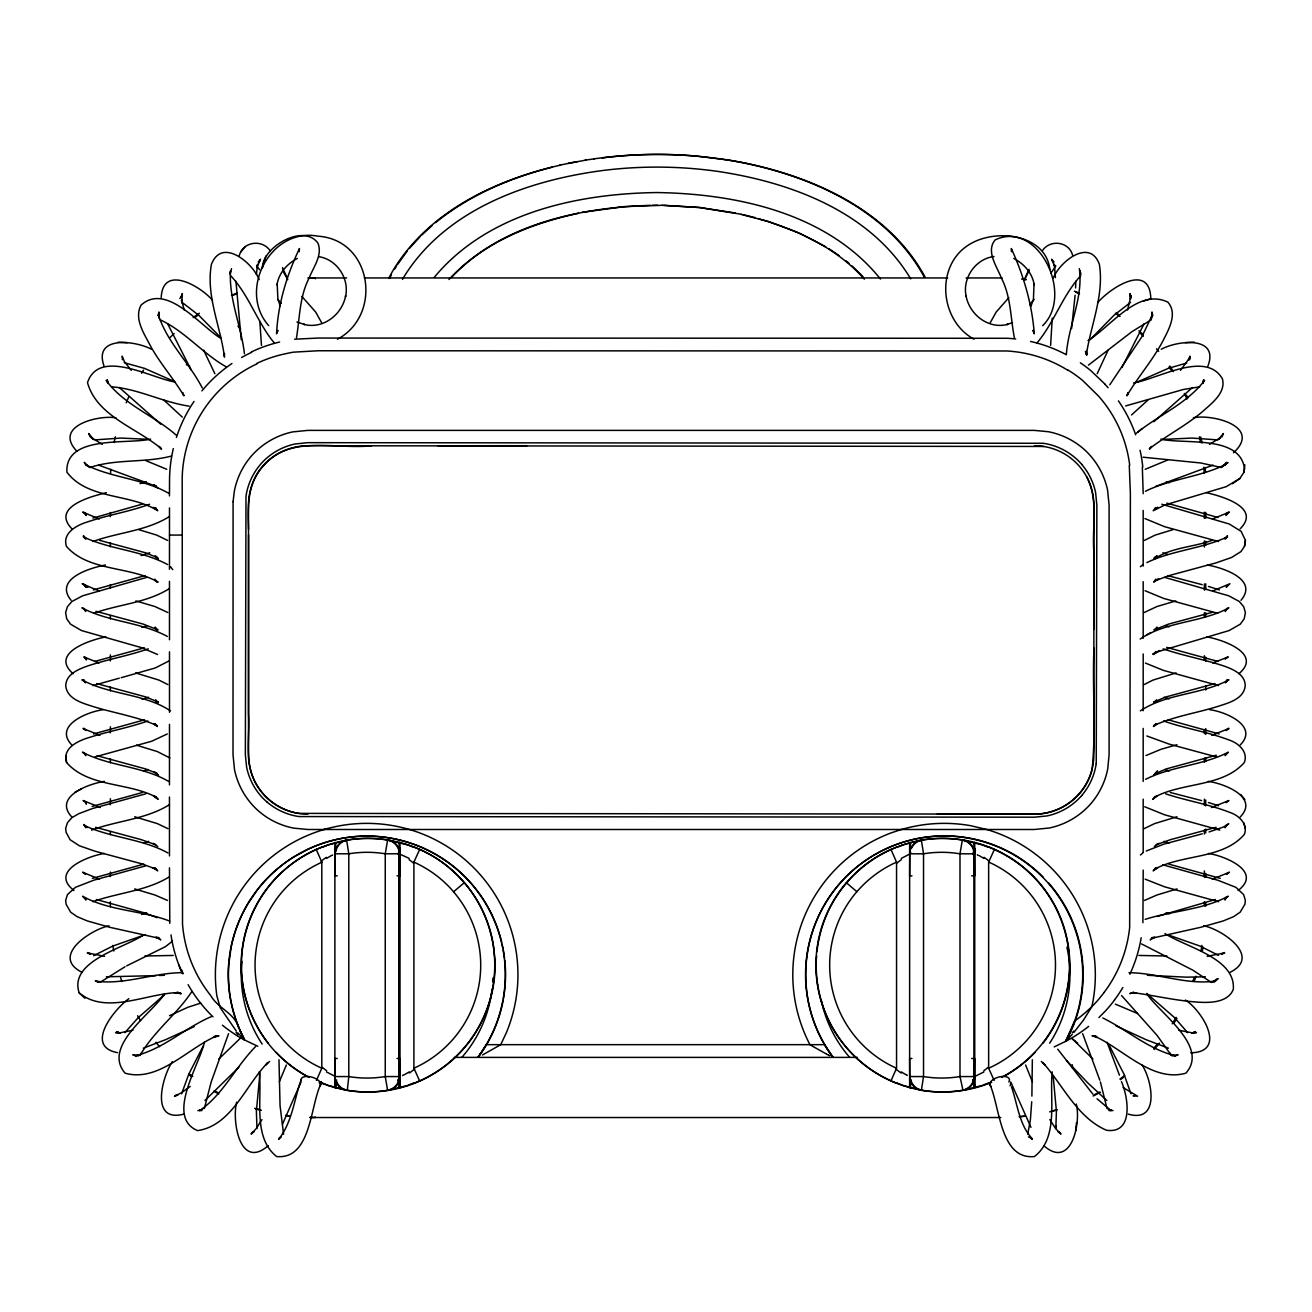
<?xml version="1.0" encoding="UTF-8"?>
<svg xmlns="http://www.w3.org/2000/svg" width="1312" height="1312" viewBox="0 0 1312 1312"><rect width="100%" height="100%" fill="white"/><g stroke="black" fill="none" stroke-linecap="round" stroke-linejoin="round"><path stroke-width="1.5" d="M110.372 516.649L110.388 512.467M110.339 906.707L110.339 901.836M110.372 834.629L110.372 831.644M110.388 804.682L110.388 798.68M110.372 690.85L110.372 686.848M110.388 660.887L110.388 654.901M110.388 587.989L110.388 584.545M110.388 546.809L110.388 542.61M169.461 495.936L169.56 477.962A170.806 170.79 0 0 1 169.904 470.713A142.401 142.401 0 0 1 173.315 448.573M169.461 797.024L169.478 855.949M169.461 784.904L169.494 724.388M169.494 712.285L169.494 651.834M169.478 569.277L169.494 507.957M257.004 363.834A129.691 129.691 0 0 0 182.483 471.631A154.176 154.176 0 0 0 182.204 478.273L182.516 924.042A130.528 130.528 0 0 0 210.674 995.496C217.874 1008.354 234.864 1013.258 238.702 1027.739M248.558 534.738L248.558 714.122C250.034 737.032 244.114 761.813 255.578 783.018A59.253 59.253 0 0 0 298.578 813.391L1034.446 814.129C1061.08 814.522 1085.91 795.334 1092.092 769.406C1096.242 729.226 1092.207 688.423 1093.962 648.062M399.192 875.842L399.373 848.028A13.907 13.907 0 0 1 398.389 853.144M973.93 875.842L974.094 848.028A13.907 13.907 0 0 1 973.127 853.144M1052.191 1071.838C1049.403 1099.292 1058.981 1137.52 1034.43 1156.561C999.81 1159.857 1000.088 1106.475 989.756 1084.188M1143.178 510.417L1143.178 566.03M1143.178 781.46L1143.178 728.406M1143.178 710.727L1143.195 653.95M1066.361 354.519C1068.312 325.72 1083.433 297.742 1079.333 268.616M335.642 1081.58L335.56 1086.205A13.907 13.907 0 0 1 336.512 1081.17M1031.888 1096.11L1032.347 1059.719M336.43 1081.203A13.907 13.907 0 0 0 347.303 1090.288L348.795 1076.562L348.795 853.8L346.63 840.123A13.907 13.907 0 0 0 334.97 853.8L348.795 853.8A112.389 112.389 0 0 1 385.269 853.784L399.012 853.8M962.336 1090.305A126.723 126.723 0 0 1 921.368 1090.288L923.533 1076.562L923.533 853.8L921.368 840.074A126.723 126.723 0 0 1 962.336 840.057L983.787 845.256M315.306 1117.037L315.29 1117.48A203.442 203.442 0 0 1 310.009 1117.43M1075.578 287.935L1075.807 281.26M1043.745 1145.655C1071.166 1169.91 1081.219 1123.367 1076.266 1104.048M1011.667 249.985L1011.601 251.707L1011.306 248.526C1023.655 275.569 1032.052 304.04 1034.282 333.789L1032.921 330.394L1033.905 331.772M161.196 297.709C162.721 263.86 200.752 286.377 212.528 300.284M1049.862 269.272C1045.516 234.258 997.169 228.649 971.274 243.376C934.652 263.4 938.982 320.308 974.111 339.234M1031.708 1101.752L1030.396 1119.841L1027.739 1134.208M1142.9 922.713L1143.211 870.102M1189.738 359.701L1189.918 356.142L1188.541 360.111L1190.164 357.077L1180.505 370.361M236.619 1102.195C231.847 1120.989 239.702 1170.484 268.255 1145.655M261.465 345.384L259.842 321.374M256.398 274.487L257.546 264.417L256.84 267.484L260.481 259.235L258.202 262.088L259.792 261.121M1075.102 295.249L1071.592 328.525M262.384 267.615C262.662 247.05 303.318 223.106 317.914 243.081C322.9 255.168 313.289 267.172 309.124 278.062C299.448 296.627 299.808 317.848 296.463 337.922M816.687 955.677L816.31 959.662A124.361 124.361 0 0 0 817.655 984.476M817.064 951.676L817.442 947.69A128.92 128.92 0 0 1 827.396 913.103C837.663 890.405 854.686 870.906 875.793 857.671A129.166 129.166 0 0 1 911.102 842.501L923.664 839.877A124.082 124.082 0 0 1 942.459 838.384A126.821 126.821 0 0 1 1043.122 1043.007M262.367 267.73L265.877 256.135M1055.848 1128.451L1056.406 1111.182L1053.159 1075.988M1075.692 1130.764L1076.496 1122.613M241.998 961.319L241.621 964.96A126.641 126.641 0 0 0 245.869 1008.42A125.362 125.362 0 0 0 262.17 1044.09M1155.495 507.678L1153.182 510.745L1164.728 505.038L1226.195 486.67L1239.807 478.552L1244.038 472.14L1244.416 468.679M1244.465 468.351C1239.578 434.731 1184.998 444.637 1160.858 439.11M259.989 1072.724L256.381 1111.182L256.972 1128.418M1244.038 472.14L1244.842 464.858M1052.257 318.127L1050.6 345.384M1165.696 793.826C1186.802 800.894 1209.024 804.24 1229.77 812.39C1238.823 815.26 1248.335 824.166 1244.35 834.416C1222.686 859.458 1182.866 853.964 1154.855 869.069L1157.791 867.708L1153.166 870.856L1155.626 867.97L1154.839 869.348M1096.242 763.584L1096.865 505.153L1095.602 492.574A63.124 63.107 0 0 0 1081.76 464.432M204.36 1108.492L211.199 1081.924L228.534 1033.708M1155.101 580.462L1155.97 579.15L1153.658 582.118L1158.644 578.969L1155.872 580.429L1169.894 575.361L1215.88 562.93L1231.574 557.485L1240.955 551.598L1244.481 546.366L1245.432 540.396L1241.152 531.376L1229.246 523.996L1161.809 504.251M1244.481 546.366L1245.432 540.396M1203.088 383.448L1203.678 379.775L1202.612 383.301L1204.613 380.349C1186.983 403.752 1158.594 415.1 1136.356 433.255M1055.602 1128.418L1056.127 1125.696M1225.523 753.76L1225.162 755.663L1228.393 752.17C1202.481 765.601 1171.747 766.077 1145.638 779.312M181.614 1093.782L188.78 1074.184L203.18 1046.074M1029.067 269.337L1024.229 279.669L1025.164 278.406M1225.654 609.883L1225.244 611.474L1227.228 608.276L1225.785 609.916L1228.868 607.833C1201.234 622.905 1166.483 621.068 1140.194 639.042M1225.523 826.298L1225.129 827.741L1227.015 824.477L1225.736 826.019L1228.786 823.788L1223.358 827.052L1209.074 831.939M156.194 798.008L155.718 796.4L158.162 799.369L153.389 795.843L156.308 797.253C128.232 782.132 88.462 787.479 66.617 762.567C61.795 748.037 78.556 740.558 89.626 737.36C108.847 731.227 128.822 727.701 147.862 720.977M1097.176 373.74L1108.099 350.206M897.047 1083.466L890.963 1080.924L896.555 1068.198L896.555 862.132L890.979 849.487L897.047 846.896M301.055 1079.858C294.15 1099.718 292.117 1122.514 278.587 1139.324L281.178 1136.733L279.03 1138.226M320.768 1084.188C310.14 1106.196 311.059 1159.644 276.668 1156.561C252.429 1137.34 262.367 1099.243 259.251 1071.838M223.991 355.06L224.467 353.486L224.45 357.143C220.613 326.344 205.787 296.036 211.396 264.434C221.843 237.095 252.462 262.597 259.235 279.571M1127.566 309.993L1130.96 295.577L1130.534 299.021L1129.927 293.593L1131.059 297.07L1129.878 295.626M1225.506 898.376L1224.982 899.999L1226.818 896.719L1225.195 898.458L1228.18 896.227C1202.645 909.987 1172.485 910.626 1145.196 919.351M1127.32 395.24L1128.172 392.632L1126.844 395.814C1137.996 376.888 1152.772 360.242 1163.039 340.726C1168.713 329.476 1177.946 313.552 1167.828 302.121C1137.766 287.771 1111.067 326.524 1087.992 340.579M1226.736 585.906L1226.261 587.317L1229.902 583.709L1212.813 590.958M1207.86 366.261C1219.701 335.314 1176.962 340.53 1161.251 349.271M1030.953 306.286L1033.43 299.218L1034.036 283.982L1034.217 284.966C1032.511 273.257 1024.032 263.778 1013.782 258.464M231.535 268.616L230.092 274.175L230.486 270.961C228.731 299.349 241.31 325.983 244.426 353.732M204.393 1042.302C199.719 1064.508 165.099 1117.184 197.604 1130.616C231.962 1125.434 245.508 1085.04 267.861 1062.556L265.664 1065.016L269.583 1061.506M279.325 1081.793L286.344 1065.032M301.071 1081.908L282.474 1124.236M316.422 1080.432L321.817 1068.23A112.799 112.799 0 0 1 321.866 862.246L316.258 849.487L322.309 846.896M990.265 322.654L996.169 312.059L1008.862 297.644M1144.048 323.851L1122.039 367.344M1221.964 436.88L1223.44 433.534L1218.241 439.618L1220.685 437.486L1209.434 444.391M239.309 255.463C243.081 241.523 262.203 238.948 270.174 250.772M1154.904 653.278L1155.724 651.506M1154.839 725.602L1155.774 723.568M172.315 1061.638C162.212 1076.726 149.65 1123.088 183.746 1114.134M1025.722 277.422L1028.969 270.666M1226.769 514.025L1226.048 515.485L1228.065 512.434L1226.261 514.009L1229.36 512.057L1212.468 519.027M1065.869 1040.76L1074.577 1021.064A140.728 140.728 0 0 0 1091.928 1006.534A127.133 127.133 0 0 0 1098.538 999.482L1104.278 992.38M191.946 991.413C176.874 1014.373 153.734 1031.363 140.007 1055.504L141.368 1053.06M1156.069 628.809L1157.004 627.12L1154.708 630.137L1156.954 628.317L1153.904 629.957L1168.549 624.102L1212.616 612.245M1109.788 384.793L1141.899 336.708L1152.28 315.011L1151.526 318.209L1151.985 311.977L1152.74 315.602L1151.772 313.962M1224.818 465.53L1226.687 462.332L1221.636 466.974L1227.966 462.546L1224.982 464.628M261.974 1119.579L256.135 1128.73L251.068 1134.06L253.921 1131.797L251.871 1132.83M1225.49 682.88L1227.458 679.616L1225.802 681.928L1228.901 679.796C1201.349 694.901 1166.794 693.179 1140.39 710.858M394.781 268.894L396.519 266.041M1050.928 273.126L1055.832 265.893M1042.663 325.655C1074.43 294.97 1038.317 219.58 995.168 239.883C985.476 251.379 997.218 266.926 1001.384 278.062C1011.044 296.676 1010.47 317.93 1014.406 337.922M159.211 313.962L158.178 315.602L158.916 311.977L159.228 318.209L158.424 315.011C167.231 342.514 189.322 362.817 202.31 387.991M1225.523 538.937L1227.54 535.755L1224.522 538.773L1227.491 536.821C1201.858 548.859 1172.403 550.22 1146.852 562.602M397.438 264.63L407.212 251.084M277.045 331.772L277.947 330.394L276.553 333.789C277.996 303.892 286.688 275.389 299.464 248.526L299.185 251.707L299.169 249.985M1053.306 278.078C1059.834 261.449 1089.928 237.767 1099.39 264.434C1104.245 295.2 1090.879 324.818 1086.336 354.781L1086.352 351.321L1086.959 355.06L1085.401 351.436M124.886 1032.675L138.055 1017.8L164.361 994.808M480.356 1053.864L486.211 1044.664L824.494 1044.664L832.825 1057.308L830.201 1053.52A138.58 138.58 0 0 1 929.06 836.859A138.58 138.58 0 0 1 1072.412 1027.017A138.121 138.104 0 0 1 1065.508 1041.433L1065.967 1040.974M480.717 1053.339L479.454 1055.143L480.635 1053.552M480.422 1053.766L481.012 1052.995A138.531 138.531 0 0 0 381.169 836.859A138.531 138.531 0 0 0 238.8 1027.69L243.048 1037.136M833.005 1057.39L477.863 1057.39L479.47 1055.209L478.88 1055.963M478.355 1056.685L478.044 1057.292A139.99 139.99 0 0 0 485.571 1046.304A138.088 138.088 0 0 0 503.054 1000.859M1156.282 556.173L1154.019 559.256C1170.452 547.448 1193.28 547.268 1212.206 540.331M1149.804 449.016L1151.739 446.392L1149.296 448.852C1166.368 435.617 1185.851 425.744 1202.382 411.722C1211.484 403.456 1226.031 393.026 1222.456 378.938C1206.056 349.91 1157.545 379.135 1133.519 382.956M1156.495 699.87L1154.166 702.888L1156.708 700.559L1153.658 702.15L1165.909 696.967L1215.027 683.585M434.157 277.455C487.506 213.036 576.722 193.651 656.722 192.552C737.229 193.717 827.659 213.298 880.516 279.079M1156.036 772.506L1153.642 775.54L1157.43 770.751M245.278 246.476L240.9 251.953M1155.216 796.4L1152.756 799.369L1157.364 795.843L1154.429 797.253C1182.538 782.001 1222.276 787.364 1244.301 762.567C1248.499 751.628 1238.167 742.854 1228.704 739.87C1207.532 731.817 1184.9 728.521 1163.564 720.977M409.311 248.509L420.299 236.472M1073.856 1032.478L1083.597 1019.932L1091.912 1006.517A150.421 150.421 0 0 0 1095.028 984.328A151.487 151.487 0 0 0 986.706 829.479L970.831 825.724A151.848 151.848 0 0 0 901.36 829.528M1029.608 304.663L1034.135 299.464M179.81 298.513L182.352 295.626L181.105 297.07L182.22 293.593L181.925 302.99L181.499 299.841L184.221 309.993M448.966 279.472C499.724 224.565 578.559 207.591 650.522 205.344M1072.265 1034.299L1065.639 1041.302M1036.988 342.957C1054.307 322.424 1062.441 295.495 1080.776 275.651M164.754 993.66C151.749 1013.799 101.91 1046.468 125.132 1073.2C158.736 1082.597 187.649 1048.255 216.644 1035.955L213.643 1037.415L218.94 1035.808L215.037 1035.922M1131.534 414.953L1148.23 399.783M452.164 276.766C485.194 241.539 532.18 223.253 578.494 213.282M1089.796 339.923L1113.954 315.339L1130.583 302.334M218.76 1059.063L239.948 1038.612M238.85 1067.246L204.951 1100.489M1240.972 600.289C1258.798 579.396 1222.899 567.719 1207.335 564.996M1227.917 872.841L1226.441 874.333L1229.459 872.185L1212.288 879.237M1042.318 250.772C1050.108 238.981 1069.214 241.506 1072.675 255.463M255.594 1046.582C235.57 1066.771 223.253 1094.47 199.44 1110.788L202.671 1109.362L197.899 1110.641M1240.266 744.921C1259.159 725.897 1225.129 711.514 1209.631 709.71M172.282 941.311L165.525 946.608L126.69 965.862M1192.46 387.499L1153.806 421.742M1228.229 728.308L1226.015 730.489L1229.032 728.439L1211.796 735.36M1098.882 1017.604L1105.229 1011.191A137.104 137.088 0 0 0 1114.544 1000.039M421.414 235.34L431.96 225.664M1097.537 302.859C1109.083 288.87 1149.017 261.875 1150.788 297.709M1233.493 452.771C1262.078 426.58 1212.878 413.887 1193.362 417.741M1153.1 937.211L1150.198 939.9L1154.839 937.178L1151.641 938.277L1200.66 927.305L1223.26 920.942L1233.657 916.629L1240.168 912.168L1244.94 904.214L1245.35 900.344L1243.645 894.604L1235.92 887.355L1217.798 880.221L1162.645 864.756M1215.109 981.228L1217.864 978.686L1211.632 982.229L1214.863 981.179C1185.884 985.017 1157.791 972.996 1128.976 972.684M128.888 998.662C114.636 1008.879 83.804 1046.451 117.555 1052.65M1214.158 982.081L1217.864 978.686M1240.135 528.834C1261.718 507.367 1221.193 496.067 1206.384 492.689M1240.283 816.917C1259.405 797.188 1223.965 783.494 1208.286 781.394M1227.655 801.156L1225.949 802.616L1228.934 800.533L1211.386 807.52M1140.456 854.998L1142.818 852.98M100.302 982.196L125.066 966.731M1137.668 432.206L1142.178 428.565M1154.363 846.437L1158.972 843.403L1156.102 844.797L1170.566 839.631L1216.142 827.298M435.6 222.614C469.319 195.209 510.188 177.825 552.057 167.182M1153.363 654.475L1159.644 650.604L1152.822 654.081L1155.856 652.523M1140.407 566.702L1143.113 564.603M190.207 1086.402L181.45 1092.798L174.43 1096.192L177.874 1095.11L175.382 1095.405M1238.872 673.728C1263.079 653.409 1222.03 639.502 1206.794 636.894M1227.77 656.918L1225.113 658.952L1228.065 656.984L1212.698 663.003M337.43 339.234C382.809 315.06 372.165 239.719 317.93 236.176C270.715 227.189 237.406 290.231 268.698 325.655M168.953 877.056C146.009 891.143 117.85 892.652 92.84 901.721M464.251 882.73L453.591 891.766A113.078 113.078 0 0 0 413.903 862.132M1153.379 726.504L1156.708 724.126L1153.74 725.585C1173.797 716.45 1195.904 713.17 1216.88 706.725C1227.671 703.15 1243.842 699.394 1245.219 685.799C1245.285 674.384 1233.116 669.317 1224.03 666.053C1204.006 659.346 1183.096 655.754 1163.154 648.85M1238.118 890.504C1263.243 871.316 1224.276 855.801 1208.467 853.472M169.461 804.666C146.075 819.36 117.145 820.607 91.594 830.102M167.313 733.966L151.634 741.264L94.858 756.958M1232.444 483.702L1239.807 478.552M104.484 781.394C88.855 783.641 53.021 796.778 71.75 816.917M168.74 661.068L155.341 667.939L121.18 677.697M326.54 858.409L331.362 855.572M901.262 858.409L909.839 853.981M409.18 1071.92L404.326 1074.774M169.182 588.711C146.501 602.962 118.539 604.291 93.726 613.294M983.918 1071.953L974.668 1076.545M1224.276 952.512L1221.505 954.316L1224.703 952.856L1207.155 956.317M1155.626 486.424L1213.124 465.104M169.346 516.584C146.321 531.032 117.998 532.328 92.857 541.544M93.611 955.71L112.553 946.165L145.419 934.62M1155.118 773.67L1166.384 768.881L1216.355 755.204M297.299 258.464C287.066 263.778 278.652 273.273 276.98 284.966L277.209 283.982L277.882 299.218L280.374 306.286M1145.196 469.302L1167.664 460.02M1088.419 365.162L1131.994 331.641L1151.411 319.702M1144.31 540.446L1155.101 535.132L1173.01 529.622M1144.015 828.676L1154.511 823.624L1177.012 816.769M1145.442 491.262C1170.386 478.896 1199.217 477.174 1224.309 465.104M1144.212 612.507L1156.872 606.554L1175.798 600.929M1066.197 1041.072L1066.295 1041.023A151.011 151.011 0 0 0 1088.665 1026.41M1192.1 1033.298L1195.363 1031.56L1192.788 1032.806L1196.478 1032.593L1191.804 1032.806L1178.799 1030.199M1066 1041.17L1054.208 1046.894M482.554 1054.963L500.741 1044.664L506.399 1032.61A151.356 151.356 0 0 0 409.41 829.479L408.639 829.266A151.405 151.388 0 0 0 216.841 995.742L220.121 1007.55L236.275 1031.019M1144.146 684.585L1152.789 680.157L1176.126 672.908M1146.475 634.893L1150.952 632.614M81.459 788.988L74.817 792.317M1145.983 755.532L1161.087 749.267L1176.962 744.708M1144.49 900.442L1156.922 895.014L1177.044 888.929M143.221 935.161C124.115 948.15 68.437 961.122 79.212 992.938C106.223 1015.144 146.518 993.381 177.628 992.626L174.332 992.823L181.105 993.627L177.399 992.233M1136.684 382.284L1168.303 368.36L1186.753 363.014M169.494 1015.701L187.878 1007.272L200.769 1003.106M1146.262 851.012L1163.842 844.141L1202.317 833.809M1229.705 972.471C1262.341 956.809 1222.226 929.47 1203.76 925.796M251.428 351.895L257.365 349.238A143.582 143.582 0 0 1 278.505 342.301L279.587 342.038M256.791 363.391L262.203 360.98A131.167 131.167 0 0 1 281.506 354.65L289.198 352.944A108.962 108.945 0 0 1 293.757 352.141L318.16 350.763L1006.747 350.976A128.97 128.97 0 0 1 1067.952 370.361M419.643 849.372A126.788 126.788 0 0 1 419.66 1080.908L413.575 1083.466M194.16 1026.624L165.804 1039.596L143.32 1048.19M991.364 1082.252L988.313 1083.466M211.773 1016.423C185.402 1027.542 163.705 1048.78 135.53 1055.75L138.99 1055.57L132.791 1054.782L136.268 1056.16M1174.699 1056.16L1178.143 1054.782L1171.78 1055.57L1175.208 1055.75C1148.394 1049.141 1127.188 1029.92 1102.769 1017.948M1156.905 651.998L1229.114 630.564L1240.25 624.2L1244.202 618.805L1245.4 612.573L1243.694 606.685L1239.266 601.47L1228.77 595.812L1164.646 577.362M1132.748 992.544L1129.878 993.627L1133.601 992.233M149.601 504.251C129.232 511.746 107.617 515.058 87.1 522.061C76.621 525.226 62.058 533.164 66.453 546.366C88.429 571.737 129.97 565.898 158.096 582.118L155.095 580.544L157.21 582.118M109.027 925.796C90.79 929.519 49.807 956.464 82.328 972.471M1157.364 916.432L1215.371 899.507M141.565 914.464L146.616 912.693M92.398 878.351L143.795 864.149M92.168 806.404L142.532 792.464M171.577 456.002C144.943 463.136 116.161 458.61 89.79 467.564M93.496 733.949L144.55 719.829M92.906 518.076L142.483 504.103M149.765 552.778L141.04 555.566M148.272 648.85C128.346 655.82 107.42 659.395 87.396 666.053C78.195 669.366 65.977 674.286 65.731 685.799C67.076 699.263 82.902 703.216 93.644 706.725C114.702 713.203 136.825 716.532 157.014 725.585L154.062 724.126L157.489 726.504M93.316 589.924L144.91 575.656M143.484 771.013L147.895 769.521M142.04 699.411L148.518 697.246M143.615 843.009L148.65 841.32M326.836 845.256L347.286 840.074A13.907 13.907 0 0 0 336.085 850.307M901.557 845.256L916.334 841.156M409.049 1085.09L387.598 1090.288A126.723 126.723 0 0 1 346.63 1090.305M983.787 1085.09L963.139 1090.256A13.907 13.907 0 0 0 974.652 1076.562L959.99 1076.562A112.389 112.389 0 0 1 923.533 1076.562M388.254 1090.288L388.286 1090.272A13.907 13.907 0 0 0 399.914 1076.562L385.252 1076.562L385.252 853.8L387.598 840.074L409.049 845.256M146.796 577.362L82.607 595.812L71.947 601.47L67.437 606.685L65.616 612.573L66.715 618.805L70.569 624.2L81.541 630.564L141.598 647.685L157.522 654.475M1151.083 298.628L1143.359 301.137M1012.536 322.637L1006.796 324.507L1007.764 324.359C988.444 329.542 969.338 314.568 966.009 295.643L966.206 296.578C961.975 278.406 975.439 258.743 994.004 256.512M145.747 793.826L92.365 808.553L78.802 813.686L71.816 817.688L67.437 822.739L65.649 828.462L66.108 832.333L70.126 839.762L79.376 845.781L95.218 851.275L141.696 863.804L155.866 869.069L152.946 867.708L157.719 870.856L155.275 867.97L156.144 869.348M145.583 865.904L93.693 880.221L75.374 887.355L67.47 894.604L65.666 900.344L66.092 904.214L70.651 912.168L77.08 916.629L87.33 920.942L109.798 927.305L159.113 938.277L155.931 937.178L160.769 939.9L157.883 937.211M146.321 481.717L140.089 483.62M94.841 661.412L144.451 647.833M92.857 685.602L119.277 678.173M141.876 627.366L146.977 625.791M901.36 829.496L890.946 832.956A151.421 151.421 0 0 0 809.947 1044.68L810.832 1045.188M323.966 829.496L327.246 828.561M103.14 709.71C87.724 711.678 53.185 725.487 71.783 744.921M1134.946 1095.323L1133.158 1095.848L1137.602 1096.192L1123.138 1087.599M106.403 492.689C91.643 496.297 50.676 506.842 71.914 528.834M105.993 636.894C90.856 639.649 49.315 652.982 73.128 673.728M104.304 853.472C88.626 855.9 48.938 871.004 73.964 890.504M105.452 564.996C89.888 567.883 53.612 579.018 71.094 600.289M1109.329 1110.69L1111.231 1110.198M132.988 1030.199L120.163 1032.806L115.571 1032.593L119.294 1032.806L116.817 1031.56L120.081 1033.298M560.47 165.148C495.592 179.728 428.647 211.462 393.108 270.338A144.402 144.402 0 0 0 388.696 278.423M559.666 165.148L577.411 161.638M911.643 847.995A13.907 13.907 0 0 1 922.024 840.074L917.154 840.976M1125.663 405.933L1183.358 389.484L1199.676 386.843M568.129 163.311L585.923 160.146M582.233 212.364L623.987 206.607L662.314 205.295M151.536 349.271C135.694 340.677 92.791 335.068 104.124 366.261M585.119 160.162L594.467 158.834M95.153 439.881L120.934 438.06L147.256 439.29M593.664 158.85L603.028 157.702A449.655 449.639 90 0 1 696.164 156.062L728.193 159.982A415.281 415.264 -90 0 1 750.726 164.246C819.213 179.383 890.553 213.036 925.157 277.226M1138.816 955.448L1166.827 955.989M294.577 339.201L318.258 338.053L1007.452 338.283A141.565 141.565 0 0 1 1015.701 338.972M150.601 439.11C127.051 444.67 65.124 434.567 66.879 472.14C87.707 499.856 130.232 493.296 157.735 510.745L155.439 507.678L155.915 509.4M1163.678 439.405L1191.87 438.06L1217.47 439.881M144.91 955.989L173.233 955.448M156.112 975.62L106.37 976.8M1185.294 342.678L1194.346 342.17M1190.738 1052.814C1227.704 1052.142 1202.104 1010.47 1185.392 1000.056M1205.367 976.8L1186.114 977.161L1147.377 975.275M159.457 975.488L164.492 975.275M115.932 417.774C97.695 414.887 52.906 426.203 76.965 451.361M652.294 205.312L657.607 205.279M922.024 840.074L921.368 840.074A13.907 13.907 0 0 0 909.708 853.8L923.533 853.8A112.389 112.389 0 0 1 959.99 853.8L974.652 853.8A13.907 13.907 0 0 0 962.992 840.074L963.024 840.074M463.021 1057.39L477.371 1057.39M399.192 853.8L409.18 858.409M181.892 972.684C153.028 972.897 124.87 984.984 95.858 981.179L99.122 982.229L95.284 980.769M462.349 1057.39L454.329 1057.39M833.612 1057.39L848.339 1057.39M346.63 1090.288A13.907 13.907 0 0 1 334.97 1076.562L348.795 1076.562A112.389 112.389 0 0 0 385.269 1076.562M346.63 277.947L313.912 277.947A203.54 203.524 0 0 0 307.812 278.046M364.342 277.947L947.674 277.947M966.075 277.947L1002.204 277.947M437.831 445.768L526.916 445.703M1043.745 446.457L307.926 445.736A59.434 59.434 0 0 0 248.493 505.153L248.493 754.712A59.434 59.434 0 0 0 307.926 814.129M371.493 445.768C336.643 449.704 290.51 434.436 263.532 465.317C246.984 482.586 247.804 507.318 248.558 529.458M169.478 535.083L182.122 535.066M937.309 814.096L1034.364 814.063A59.434 59.434 0 0 0 1093.864 754.712L1093.864 505.153A59.434 59.434 0 0 0 1034.446 445.736M347.303 840.074L346.63 840.074A126.723 126.723 0 0 1 387.598 840.057A13.907 13.907 0 0 1 399.258 853.8L399.258 1076.562A13.907 13.907 0 0 1 387.598 1090.288L385.252 1076.562M337.233 875.842L334.904 875.842L335.085 848.028A13.907 13.907 0 0 0 335.626 851.849M396.978 875.842L399.996 875.842L399.832 848.11A13.907 13.907 0 0 1 398.258 854.424M911.955 875.842L909.642 875.842L909.823 848.028A13.907 13.907 0 0 0 910.807 853.144M971.7 875.842L974.734 875.842L974.57 848.11A13.907 13.907 0 0 1 972.996 854.424M857.408 1057.39L848.848 1057.39M337.233 1058.489L334.904 1058.489L335.085 1086.287A13.907 13.907 0 0 1 336.643 1079.907M396.978 1058.489L399.996 1058.489L399.832 1086.205A13.907 13.907 0 0 0 398.258 1079.907M911.955 1058.489L909.642 1058.489L909.823 1086.287A13.907 13.907 0 0 1 911.381 1079.907M971.7 1058.489L974.734 1058.489L974.57 1086.205A13.907 13.907 0 0 0 972.996 1079.907M923.533 1076.562L909.757 1076.562A13.907 13.907 0 0 0 921.368 1090.288L922.024 1090.288A13.907 13.907 0 0 1 911.168 1081.203A13.907 13.907 0 0 0 910.282 1086.287L910.38 1081.58L910.462 1087.812L909.626 1087.812L909.626 842.55L910.462 842.55L910.462 848.684M973.996 853.8A13.907 13.907 0 0 0 962.336 840.074L959.99 853.8L959.99 1076.562L962.992 1090.288M1000.826 1117.529L313.912 1117.529A203.54 203.524 0 0 1 309.845 1117.48M973.93 1076.562L973.996 1076.562A13.907 13.907 0 0 1 962.336 1090.288L962.336 1090.288M1132.043 992.79L1136.422 992.823L1133.092 992.626C1155.642 995.66 1177.881 1001.187 1200.677 1002.286C1212.19 1002.827 1228.278 1001.843 1233.296 989.428C1236.052 958.055 1185.638 947.166 1164.958 933.586M663.872 205.328L699.772 207.493L735.278 212.987M662.134 205.312L699.263 207.526L741.46 214.299M1095.914 1035.922L1092.01 1035.808L1097.127 1037.415L1094.11 1035.955C1122.99 1048.632 1152.116 1082.646 1185.835 1073.2C1209.598 1046.664 1159.874 1013.569 1146.704 993.66M127.264 342.678L118.146 342.17M189.207 406.146C162.868 402.341 138.531 388.86 111.733 386.843M104.616 956.317L87.297 952.856L90.544 954.316L87.838 952.512M1026.148 279.456L1022.376 278.98L1026.279 279.571M1113.019 1110.641L1108.115 1109.362L1111.313 1110.788L1097.029 1098.8M1021.704 278.98L1025.738 279.571M347.286 1090.272L326.836 1085.09M124.23 362.702L144.484 368.36L174.529 381.562M318.685 256.66C336.872 259.284 349.697 278.767 345.515 296.578L345.663 295.643C342.252 314.601 323.064 329.542 303.712 324.359L304.63 324.507L296.938 322.014M1143.162 457.216L1200.841 462.988L1221.603 467.564M922.008 1090.272L901.557 1085.09M742.986 214.643L755.22 217.661M741.1 214.397L768.783 221.597L798.04 232.536M256.496 1108.952L260.186 1109.87M255.824 1108.952L261.35 1110.346M1201.595 800.615L1170.238 792.464M1202.186 584.676L1167.844 575.656M199.785 1110.198L201.622 1110.69M135.595 672.908L159.129 680.157L167.854 684.585M134.693 816.769L157.374 823.624L167.985 828.676M135.907 600.929L154.98 606.554L167.788 612.507M1168.959 864.149L1220.258 878.351M136.481 745.183L157.374 751.579L169.92 757.992M1166.68 647.374L1217.848 661.412M99.532 540.331L145.583 552.795L157.866 557.83L154.882 556.157L158.145 559.256L155.849 556.124L156.161 557.534M138.711 529.622L156.768 535.132L167.674 540.446M96.711 683.585L145.894 696.967L158.342 702.15L155.308 700.559L157.965 702.888L155.652 699.87L156.226 702.15M134.677 888.929L154.947 895.014L167.51 900.442M1168.205 719.829L1219.16 733.949M1166.926 503.152L1217.93 517.469M759.254 218.989C798.237 230.272 837.056 248.28 864.378 279.161M97.137 755.712L145.402 768.881L156.85 773.293L153.898 771.784L158.522 775.54L156.128 772.506M95.612 827.298L141.188 839.631L155.833 844.797L152.996 843.403L157.735 846.437M96.383 899.507L143.812 912.693L157.26 917.678M95.94 611.294L143.238 624.102L158.08 629.957L155.062 628.317L157.391 630.137L155.111 627.12L156.128 628.809M1216.601 756.958L1169.189 744.117L1146.819 735.966M1208.5 586.448L1219.356 589.924M1208.434 802.518L1218.586 805.748M1165.696 625.791L1169.123 626.841M174.742 381.956C151.438 378.217 99.072 347.86 87.494 382.628C96.924 416.298 136.924 427.925 161.491 448.852L159.064 446.392L161.13 449.016M99.089 663.003L83.952 656.984L86.92 658.952L84.345 656.918L86.313 660.002M1166.368 481.717L1169.451 482.685M1218.586 685.602L1163.367 670.366L1145.458 663.085M1115.348 1004.139L1137.602 1013.536M1128.304 1114.134C1160.12 1123.367 1152.248 1080.432 1142.162 1065.196M1217.716 613.294L1163.744 598.452L1145.064 590.728M1218.602 901.721L1164.498 886.781L1145.179 879.171M1168.434 1048.19L1145.868 1039.596L1116.086 1025.918M100.384 807.52L83.099 800.533L86.1 802.616L84.476 801.156M99.499 879.237L82.59 872.185L85.624 874.333L84.23 872.841M388.254 840.074L388.286 840.074A13.907 13.907 0 0 1 399.914 853.8L399.98 853.817M1218.586 541.544L1164.63 526.702L1144.933 518.568M1164.138 697.246L1169.058 698.87M1219.832 830.102L1164.679 814.818L1144.704 806.765M1164.006 841.32L1169.09 843.009M99.302 519.027L82.689 512.057L85.805 514.009L84.066 512.434L86.1 515.485L85.46 514.025M99.974 735.36L83 728.439L86.051 730.489L83.935 728.308M1162.875 552.778L1167.926 554.451M1164.777 769.521L1169.238 771.013M98.974 590.958L82.164 583.709L87.855 587.382L84.919 585.496M1167.336 934.62L1200.25 946.165L1218.586 955.431M335.101 1076.365L326.54 1071.953M145.648 460.545L166.772 469.302M1166.056 912.693L1169.451 913.874M1028.428 1136.93L1031.872 1138.226C1019.178 1124.696 1017.489 1103.982 1011.503 1086.91M178.17 992.544L181.105 993.627M988.313 846.896L994.398 849.438L988.641 862.132L988.641 1068.23L994.152 1080.432M413.575 846.896L419.676 849.438L413.903 862.132L413.903 1068.198L419.66 1080.924M322.309 1083.466L319.259 1082.252M169.592 921.04C141.45 910.216 109.306 911.086 82.623 896.227L85.952 899.999L85.51 898.376M257.824 1046.271L246.049 1040.711M159.966 319.702C184.861 331.116 202.507 353.502 226.123 366.77M799.467 233.142L825.691 246.738M186.337 364.621L189.65 366.163M98.613 465.104L156.604 486.473L153.717 484.702L158.014 488.195M1060.26 1132.83L1058.128 1131.797L1060.965 1134.06L1055.75 1128.73L1049.813 1119.579M979.047 855.572L983.918 858.409M906.1 1074.774L901.262 1071.92M167.329 636.451C140.728 621.904 108.552 622.052 81.934 607.833L85.05 609.916L83.689 608.276L85.69 611.474L85.362 609.883M829.61 1055.684L828.692 1055.209M828.216 1054.963L826.855 1054.258M167.674 564.603C141.401 550.318 110.093 549.646 83.263 536.821L86.264 538.773L83.394 535.755L85.428 538.937M826.478 1054.044L813.391 1046.714M167.985 852.98C141.991 838.663 110.962 837.974 84.28 825.445L87.166 827.544L83.902 824.477L85.805 827.741L85.493 826.298M102.336 444.391L91.233 437.486L93.726 439.618L88.724 433.534L90.216 436.88M812.964 1046.468L811.259 1045.451M169.002 493.476C143.566 478.749 112.619 478.126 86.395 465.104L89.101 466.974L84.23 462.332L86.116 465.53M168.904 781.575C142.336 765.929 109.47 766.487 82.426 752.17L85.477 754.318L83.837 752.432L85.788 755.663L85.51 753.76M237.849 1036.185L244.655 1040.121L242.458 1035.955M1052.437 261.121L1053.962 262.088L1051.666 259.235L1055.094 267.484L1054.356 264.417L1055.422 277.57M182.04 302.334L198.834 315.339L220.662 337.479M1068.116 370.099L1071.855 372.477A124.443 124.443 0 0 1 1082.564 380.398L1098.423 395.978A127.969 127.969 0 0 1 1129.714 465.35M1141.538 943.918L1192.952 970.224L1211.419 982.458M829.2 248.903L839.368 255.791M170.494 710.858C143.976 693.326 109.437 695.048 81.934 679.796L85.05 681.928L83.492 679.616L85.477 682.88M1041.318 1061.506L1045.09 1065.016L1042.86 1062.556C1063.196 1085.483 1077.103 1117.447 1106.41 1130.239C1133.945 1134.191 1128.336 1097.439 1121.481 1081.629M845.846 260.711L848.979 263.286M220.531 338.201C200.014 325.622 166.099 282.08 140.958 305.237C133.644 319.292 144.861 334.74 151.093 347.09C160.753 364.195 173.84 379.02 183.942 395.814L182.63 392.632L183.582 395.24M1092.978 1059.063L1072.084 1038.612L1074.807 1040.875M1075.135 1041.138L1077.644 1043.22M1106.787 1100.489L1087.566 1082.679L1066.476 1060.522M1146.836 993.479L1174.732 1017.8L1187.672 1032.675M163.524 399.783L182.319 417.101M896.522 1068.247A112.914 112.914 0 0 1 856.851 891.668L846.42 882.763M160.671 424.137L119.294 387.499M852.029 265.926L863.017 276.734M79.212 992.938L84.968 998.284M244.311 1039.793L237.849 1032.856M230.617 275.651C249.182 295.298 257.152 322.326 274.274 342.957M1104.917 384.055L1090.748 370.591A136.792 136.792 0 0 0 1080.334 362.784M176.136 435.076C154.045 415.478 123.886 404.867 106.157 380.349L108.191 383.301L107.223 379.775L107.83 383.448M237.915 326.147L240.621 329.033M85.296 585.742L83.886 584.234L85.903 587.317L85.51 585.906M301.875 296.43L315.667 312.059L321.588 322.654M1057.718 1049.19L1092.929 1094.192M131.266 370.361L124.46 361.735L122.18 356.142L122.377 359.701M277.832 299.464L281.194 303.367M1244.858 799.615L1240.709 794.449M1121.563 995.546L1157.168 1035.512L1171.403 1055.504L1170.009 1053.06M170.478 566.702L172.774 569.67M256.775 265.893L259.678 269.829M154.914 579.15L155.849 580.462M910.692 278.849C870.66 211.986 791.218 182.319 717.549 171.364A434.502 434.485 90 0 0 603.7 170.38C528.326 180.17 445.982 209.034 404.014 276.766A132.66 132.66 0 0 0 402.489 279.44M287.804 279.669L283.49 272.092L282.605 267.599M1030.953 1127.336L1010.699 1081.908M924.353 277.226C888.519 210.986 814.112 177.317 743.297 162.852A442.718 442.718 -90 0 0 602.241 157.899M203.639 350.206L214.906 373.74M1109.608 1046.074L1124.007 1074.184L1130.944 1093.782M191.24 370.132L167.69 323.851M243.802 1038.579L243.294 1037.612M155.128 723.568L156.161 725.602M242.556 1036.054L240.194 1031.183M283.786 270.666L287.066 277.422M85.69 802.78L86.362 804.272M1086.746 476.863C1098.57 499.544 1092.109 525.833 1093.765 550.253L1093.962 629.399M1025.59 1065.032L1032.413 1081.793M178.858 964.992L182.548 973.668M1107.066 1042.302L1119.448 1075.184M181.745 969.978L183.139 973.668M1099.784 1080.17L1082.695 1033.708M1100.391 1081.924L1106.984 1108.492M1245.367 828.462L1243.678 822.739M316.241 849.438L316.258 849.487A126.657 126.657 0 0 0 241.67 976.587A127.69 127.69 0 0 0 263.86 1037.513A126.624 126.624 0 0 0 309.091 1077.382M283.589 1134.208L280.046 1105.573L278.98 1059.719M502.119 944.164L502.955 948.15M503.382 950.15L504.579 958.219M66.256 759.796L66.617 762.567M65.748 755.925L66.108 758.73M1072.199 1064.672L1072.609 1068.263M1129.271 465.416L1130.386 493.689L1129.665 927.436A130.577 130.577 0 0 1 1104.196 992.315M1142.326 467.088L1143.211 493.706M241.26 339.66L235.93 281.26M169.789 923.336L169.478 867.855M910.331 849.176L910.298 848.11A13.907 13.907 0 0 0 910.331 849.274M315.306 278.833L315.29 277.996A203.442 203.442 0 0 0 310.649 278.062M335.626 851.324L335.56 848.11A13.907 13.907 0 0 0 335.774 850.553M1143.178 581.675L1143.195 638.321M1143.178 799.139L1143.195 852.292M973.93 1058.489L974.094 1086.287A13.907 13.907 0 0 0 972.553 1079.907M399.192 1058.489L399.373 1086.287A13.907 13.907 0 0 0 397.815 1079.907M169.478 639.764L169.478 581.347M110.388 872.07L110.388 876.564M1205.728 512.369L1205.728 518.158M1205.728 541.331L1205.728 545.202M1205.728 583.807L1205.728 589.613M1205.728 612.786L1205.728 616.64M1205.728 657.181L1205.728 661.051M1205.728 686.143L1205.728 690.014M1205.728 728.636L1205.728 734.425M1205.728 757.598L1205.728 761.452M1205.728 800.074L1205.728 805.863M1205.728 829.036L1205.728 832.89M1205.728 873.448L1205.728 877.302M1205.728 902.41L1205.728 906.264M1204.367 512.221L1204.367 518.371M1204.367 540.921L1204.367 547.071M1204.367 583.971L1204.367 590.121M1204.367 612.671L1204.367 616.771M1204.367 655.721L1204.367 659.821M1204.367 729.505L1204.367 733.605M1204.367 758.205L1204.367 762.305M1204.367 799.205L1204.367 805.355M1204.367 829.955L1204.367 834.055M1204.367 870.938L1204.367 877.088M1204.367 901.688L1204.367 905.788M335.724 850.717L335.724 842.55L334.888 842.55L334.888 1087.812L335.724 1087.812L335.724 1081.678M321.817 862.132L321.817 1068.23M110.388 615.476L110.388 618.903M110.388 726.799L110.388 732.785M110.388 758.746L110.388 762.748M1010.355 1082.99A10.184 5.018 16.3 0 1 1009.994 1085.811M991.396 1086.664A10.184 5.018 -16.3 0 1 998.563 1077.119A10.184 5.018 -16.3 0 1 1008.813 1081.908M321.358 1081.564A10.184 4.986 -16.6 0 1 319.439 1083.761M301.104 1080.334A10.184 4.986 16.6 0 1 312.748 1077.382A10.184 4.986 16.6 0 1 319.685 1086.32M110.536 473.337A203.54 203.524 0 0 1 110.749 469.27M114.144 442.538A203.54 203.524 0 0 1 115.341 436.814M126.214 402.784A203.54 203.524 0 0 1 128.658 397.175M141.532 373.264A203.54 203.524 0 0 1 143.549 370.099M169.986 337.561A203.54 203.524 0 0 1 174.102 333.56M193.159 317.635A203.54 203.524 0 0 1 199.375 313.24M231.47 295.397A203.54 203.524 0 0 1 237.111 293.002M195.734 316.799A203.442 203.442 0 0 1 198.473 314.847M233.438 295.184A203.442 203.442 0 0 1 236.504 293.855M1075.758 292.232A203.54 203.524 0 0 1 1079.53 293.773M1115.364 313.24A203.54 203.524 0 0 1 1120.054 316.52M1139.242 332.248A203.54 203.524 0 0 1 1143.392 336.216M1169.074 366.934A203.54 203.524 0 0 1 1171.19 370.099M1184.359 393.469A203.54 203.524 0 0 1 1186.917 399.028M1199.398 436.814A203.54 203.524 0 0 1 1200.611 442.538M1203.875 467.252A203.54 203.524 0 0 1 1204.203 473.337M289.985 1116.118A203.54 203.524 0 0 1 286.229 1115.626M218.76 1093.913A203.54 203.524 0 0 1 213.807 1091.207M191.634 1076.693A203.54 203.524 0 0 1 188.6 1074.38M159.572 1046.681A203.54 203.524 0 0 1 155.898 1042.286M140.532 1020.605A203.54 203.524 0 0 1 137.629 1015.734M121.868 981.425A203.54 203.524 0 0 1 120.589 977.637M113.783 951.036A203.54 203.524 0 0 1 112.816 945.427M1201.923 945.427A203.54 203.524 0 0 1 1200.972 951.036M1194.166 977.637A203.54 203.524 0 0 1 1192.87 981.425M1176.159 1017.374A203.54 203.524 0 0 1 1172.206 1023.786M1157.627 1043.762A203.54 203.524 0 0 1 1153.904 1048.14M1124.63 1075.545A203.54 203.524 0 0 1 1120.054 1078.956M1099.292 1092.125A203.54 203.524 0 0 1 1094.306 1094.782M1056.832 1109.673A203.54 203.524 0 0 1 1051.191 1111.198M1024.77 1116.118A203.54 203.524 0 0 1 1019.112 1116.709M267.025 802.009A62.927 62.91 0 0 0 298.988 816.572L1034.364 817.196L1046.96 815.933A63.124 63.107 0 0 0 1075.102 802.091A60.844 60.844 0 0 0 1081.695 795.564M267.008 802.026A60.844 60.844 0 0 1 260.448 795.449A63.124 63.107 0 0 1 246.64 767.29L245.36 754.712L245.984 496.297A62.927 62.91 0 0 1 260.547 464.333A60.844 60.844 0 0 1 267.107 457.757A63.124 63.107 0 0 1 295.266 443.948L307.861 442.669L1043.237 443.276A62.927 62.91 0 0 1 1075.2 457.855A60.844 60.844 0 0 1 1081.777 464.415M1096.225 763.568A62.927 62.91 0 0 1 1081.678 795.548M244.901 1040.121A137.809 137.809 0 0 1 235.914 1019.539L233.536 1011.831A139.449 139.433 0 0 1 228.846 963.976L231.01 948.018A139.302 139.302 0 0 1 248.312 903.148L257.447 889.798A139.351 139.351 0 0 1 293.462 857.195L307.73 849.389A139.433 139.433 0 0 1 346.516 837.614A138.432 138.432 0 0 1 482.094 897.572A139.433 139.416 0 0 1 501.692 942.164M237.866 1036.152A143.27 143.27 0 0 1 222.417 1025.213M212.97 1016.816A143.27 143.27 0 0 1 188.124 984.689M181.614 971.716A143.27 143.27 0 0 1 171.003 934.931M1141.194 937.752A143.467 143.467 0 0 1 1129.878 974.226M1122.859 987.493A143.467 143.467 0 0 1 1114.478 999.99M1104.835 384.137A141.253 141.253 0 0 1 1108.115 387.729M1118.414 400.882A141.253 141.253 0 0 1 1135.667 434.83M1140.062 450.246A141.253 141.253 0 0 1 1142.785 467.039M1030.576 341.464A141.565 141.565 0 0 1 1066.262 354.683M176.415 437.47A142.401 142.401 0 0 1 194.028 401.423M201.917 390.878A142.401 142.401 0 0 1 231.945 363.506M241.572 357.52A142.401 142.401 0 0 1 251.642 352.321M1066.902 947.264A125.624 125.624 0 0 1 1049.666 1043.188M849.7 1057.39A125.624 125.624 0 0 1 821.164 999.564M1073.38 1025.18A137.071 137.071 0 0 1 1065.754 1041.433M461.824 1057.39A124.788 124.788 0 0 0 490.918 996.612A126.657 126.657 0 0 0 492.049 989.297M1048.682 883.025A138.711 138.695 0 0 1 1073.56 1025.262M833.218 1057.406A138.711 138.695 0 0 1 854.112 869.315A138.711 138.695 0 0 1 1043.204 877.154M504.808 960.236A139.449 139.449 0 0 1 503.414 998.858M492.853 978.211A126.657 126.657 0 0 1 492.689 981.917M237.734 1034.266A50.151 15.941 55.6 0 1 236.062 1032.331M1073.724 1031.084A50.02 13.087 -53.9 0 1 1072.248 1032.79M1074.38 291.198A203.442 203.442 0 0 1 1079.284 293.134M1116.479 313.092A203.442 203.442 0 0 1 1119.251 314.995M1138.947 330.772A203.442 203.442 0 0 1 1142.637 334.199M1156.512 348.812A203.442 203.442 0 0 1 1158.676 351.354M1169.779 366.032A203.442 203.442 0 0 1 1173.502 371.624M1186.425 395.06A203.442 203.442 0 0 1 1187.819 398.094M1200.759 437.027A203.442 203.442 0 0 1 1202.022 443.079M1205.203 467.58A203.442 203.442 0 0 1 1205.466 472.205M289.001 1115.79A203.442 203.442 0 0 1 285.524 1115.315M258.087 1109.296A203.442 203.442 0 0 1 254.725 1108.279M218.251 1092.88A203.442 203.442 0 0 1 215.299 1091.256M192.782 1076.512A203.442 203.442 0 0 1 190.109 1074.462M1202.973 947.231A203.442 203.442 0 0 1 1202.382 950.692M1195.97 976.226A203.442 203.442 0 0 1 1194.281 981.228M1176.93 1018.342A203.442 203.442 0 0 1 1174.273 1022.655M1159.513 1043.106A203.442 203.442 0 0 1 1154.035 1049.502M1123.088 1077.693A203.442 203.442 0 0 1 1120.382 1079.661M1100.555 1092.142A203.442 203.442 0 0 1 1093.142 1096.028M1057.144 1109.919A203.442 203.442 0 0 1 1049.666 1111.854M1025.328 1116.151A203.442 203.442 0 0 1 1020.72 1116.61M389.516 278.423A142.582 142.565 0 0 1 391.452 274.733M453.558 891.816A112.799 112.799 0 0 1 413.903 1068.214M414.608 1068.903A18.171 8.708 -42 0 1 409.262 1072.986M409.082 859.639A18.155 6.675 40.8 0 1 413.165 862.87M321.128 861.426A18.155 8.561 -42.3 0 1 326.475 857.326M326.606 1070.69A18.138 6.527 41 0 1 322.539 1067.476M326.59 1084.647A36.08 9.184 23.5 0 1 322.227 1083.056M409.262 845.699A36.08 9.364 23.3 0 1 413.641 847.29M322.244 847.29A36.08 9.184 -23.5 0 1 326.59 845.715M319.587 1082.302A126.821 126.821 0 0 0 493.574 984.476A124.361 124.361 0 0 0 494.903 959.662L493.771 947.69A128.92 128.92 0 0 0 483.816 913.103C473.55 890.405 456.527 870.906 435.42 857.671A129.166 129.166 0 0 0 400.111 842.501L387.548 839.877A124.082 124.082 0 0 0 368.754 838.384A126.821 126.821 0 0 0 268.091 1043.007M306.565 1076.004A126.821 126.821 0 0 1 276.192 1052.437M413.641 1083.072A36.08 9.364 -23.3 0 1 409.262 1084.647M402.604 1075.627A13.054 1.952 -33.6 0 1 403.325 1074.971M332.559 854.981A13.054 1.853 -33.6 0 1 332.051 855.424M988.674 862.066A112.914 112.914 0 0 1 988.641 1068.23M856.851 891.766A113.078 113.078 0 0 1 896.555 862.132M901.196 1073.003A18.171 8.561 42.3 0 1 895.866 1068.919M897.277 862.886A18.155 6.527 -41 0 1 901.344 859.655M984 857.359A18.155 8.692 42 0 1 989.33 861.443M987.903 1067.492A18.138 6.675 -40.8 0 1 983.82 1070.723M994.348 849.553A126.657 126.657 0 0 1 1068.968 976.587A127.69 127.69 0 0 1 1046.779 1037.513A126.624 126.624 0 0 1 1001.548 1077.382M988.379 1083.072A36.08 9.364 -23.3 0 1 984 1084.647M896.965 847.29A36.08 9.184 -23.5 0 1 901.328 845.715M890.979 1080.908A126.788 126.788 0 0 1 890.996 849.372M984 845.699A36.08 9.364 23.3 0 1 988.379 847.29M1035.02 1052.437A126.821 126.821 0 0 1 1004.648 1076.004M991.626 1082.302A126.821 126.821 0 0 1 817.638 984.476M901.328 1084.647A36.08 9.184 23.5 0 1 896.965 1083.056M906.822 1074.954A13.054 1.853 33.7 0 1 907.281 1075.364M978.047 855.375A13.054 1.952 33.6 0 1 977.325 854.702M233.077 501.61L233.011 754.712L234.52 769.783A75.686 75.686 0 0 0 251.084 803.452A72.816 72.816 0 0 0 258.923 811.324A75.44 75.44 0 0 0 293.691 828.134L307.795 829.496L1034.315 829.496L1049.37 827.987A75.686 75.686 0 0 0 1083.04 811.406A72.816 72.816 0 0 0 1090.928 803.584A75.44 75.44 0 0 0 1107.738 768.816L1109.099 754.712L1109.099 505.153L1107.574 490.098A75.686 75.686 0 0 0 1091.01 456.428A72.816 72.816 0 0 0 1083.187 448.54A75.44 75.44 0 0 0 1048.419 431.73L1034.315 430.385L307.795 430.385L292.724 431.894A75.686 75.686 0 0 0 259.054 448.458A72.816 72.816 0 0 0 251.166 456.281A75.44 75.44 0 0 0 234.372 491.049L233.077 501.61M1157.643 507.4L1154.822 509.089L1157.643 507.4M1157.135 556.157L1154.134 557.83L1157.217 556.173M399.996 842.55L399.16 842.55L399.16 1087.812L399.996 1087.812L399.996 842.55M974.734 842.55L973.898 842.55L973.898 1087.812L974.734 1087.812L974.734 842.55M155.931 508.941L153.11 507.4L156.013 509.089M1032.216 1139.324L1029.641 1136.733L1032.216 1139.324M1080.645 274.175L1080.17 270.994L1080.645 274.175"/></g></svg>
